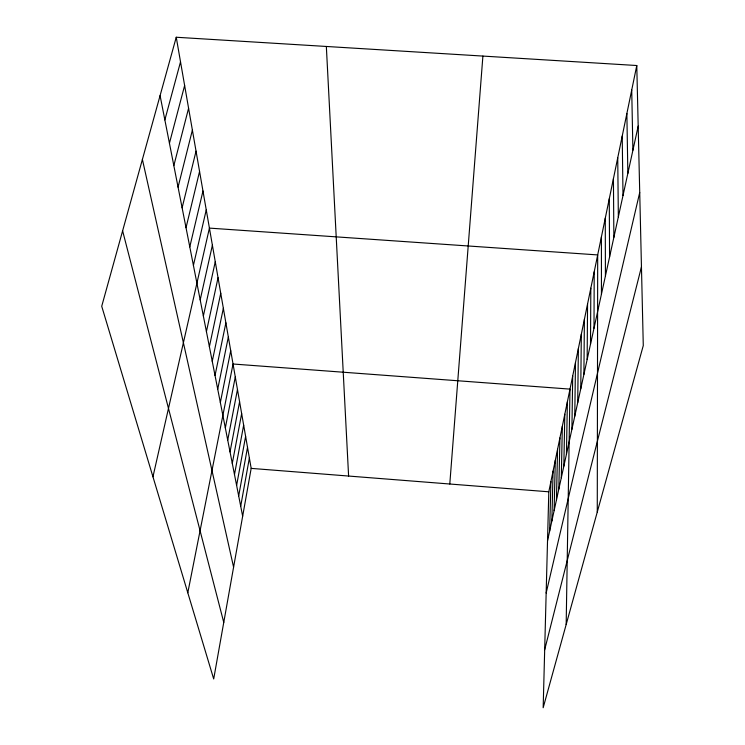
<?xml version="1.0" encoding="UTF-8"?>
<svg xmlns="http://www.w3.org/2000/svg" width="745" height="745" viewBox="0 0 745 745"><rect width="100%" height="100%" fill="white"/><g stroke="black" fill="none" stroke-linecap="round" stroke-linejoin="round"><path stroke-width="1.12" d="M597.267 512.048L597.686 254.92L209.419 228.11L152.958 476.781M593.998 328.238L594.203 271.832M590.515 344.143L590.822 288.185M587.153 359.518L587.554 304.007M583.903 374.39L584.397 319.326M580.765 388.778L581.333 334.16M577.72 402.71L578.371 348.539M574.768 416.204L575.494 362.47M566.172 624.534L569.99 389.113L233.036 364.007L187.805 592.759M571.909 429.278L572.7 375.992M566.442 454.254L567.364 401.853M563.835 466.193L564.812 414.229M558.843 489.046L559.914 437.939M561.302 477.787L562.326 426.252M556.45 499.988L557.567 449.31M551.868 520.969L553.069 471.119M554.122 510.623L555.286 460.363M636.779 65.523L548.804 491.802L543.17 707.75L643.28 345.568L636.779 65.523L176.248 37.25L101.72 306.269L213.694 678.956L251.177 468.382L176.248 37.25M549.661 531.027L550.909 481.605M449.794 484.008L482.9 56.08M240.7 506.228L249.379 457.989M238.679 495.946L247.526 447.335M236.612 485.395L245.617 436.384M234.479 474.546L243.662 425.144M232.291 463.39L241.659 413.587M230.037 451.908L239.592 401.713M227.719 440.099L237.469 389.495M225.335 427.937L235.29 376.933M220.343 402.514L230.726 350.69M217.726 389.207L228.343 336.982M215.035 375.489L225.884 322.846M212.25 361.325L223.351 308.281M209.382 346.714L220.744 293.251M206.421 331.618L218.043 277.745M203.357 316.01L215.268 261.737M547.519 540.823L638.186 126.101M200.191 299.881L212.39 245.198M193.411 265.369L206.253 209.885M546.159 593.039L639.722 192.499M189.789 246.893L202.975 191.009M186.026 227.728L199.567 171.443M182.115 207.818L196.047 151.16M178.055 187.135L192.387 130.105M544.688 649.714L641.454 266.859M173.836 165.623L188.587 108.23M169.441 143.226L184.63 85.498M164.859 119.908L180.523 61.863M251.177 468.382L548.804 491.802M122.618 230.838L223.761 622.42M142.397 159.449L233.595 567.168M160.082 95.593L242.665 516.229M326.338 46.46L348.604 476.046M631.723 90.005L632.905 150.229M626.871 113.51L627.849 173.362M622.215 136.093L623.006 195.544M617.735 157.8L618.341 216.851M613.424 178.698L613.871 237.32M609.27 198.813L609.568 257.006M605.266 218.201L605.424 275.948M601.411 236.891L601.439 294.191"/></g></svg>
